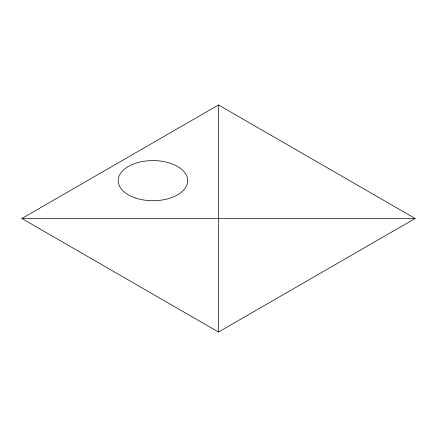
<?xml version="1.0" encoding="UTF-8"?>
<svg xmlns="http://www.w3.org/2000/svg" width="437" height="437" viewBox="0 0 437 437"><rect width="100%" height="100%" fill="white"/><g stroke="black" fill="none" stroke-linecap="round" stroke-linejoin="round"><path stroke-width="0.66" d="M21.85 218.5L218.5 104.967L415.15 218.5L218.5 332.033L21.85 218.5L415.15 218.5M218.5 104.967L218.5 332.033M135.568 198.037A34.763 20.069 0 0 0 187.713 180.656A34.763 20.069 0 0 0 135.568 163.274A34.763 20.069 0 0 0 135.568 198.037"/></g></svg>
